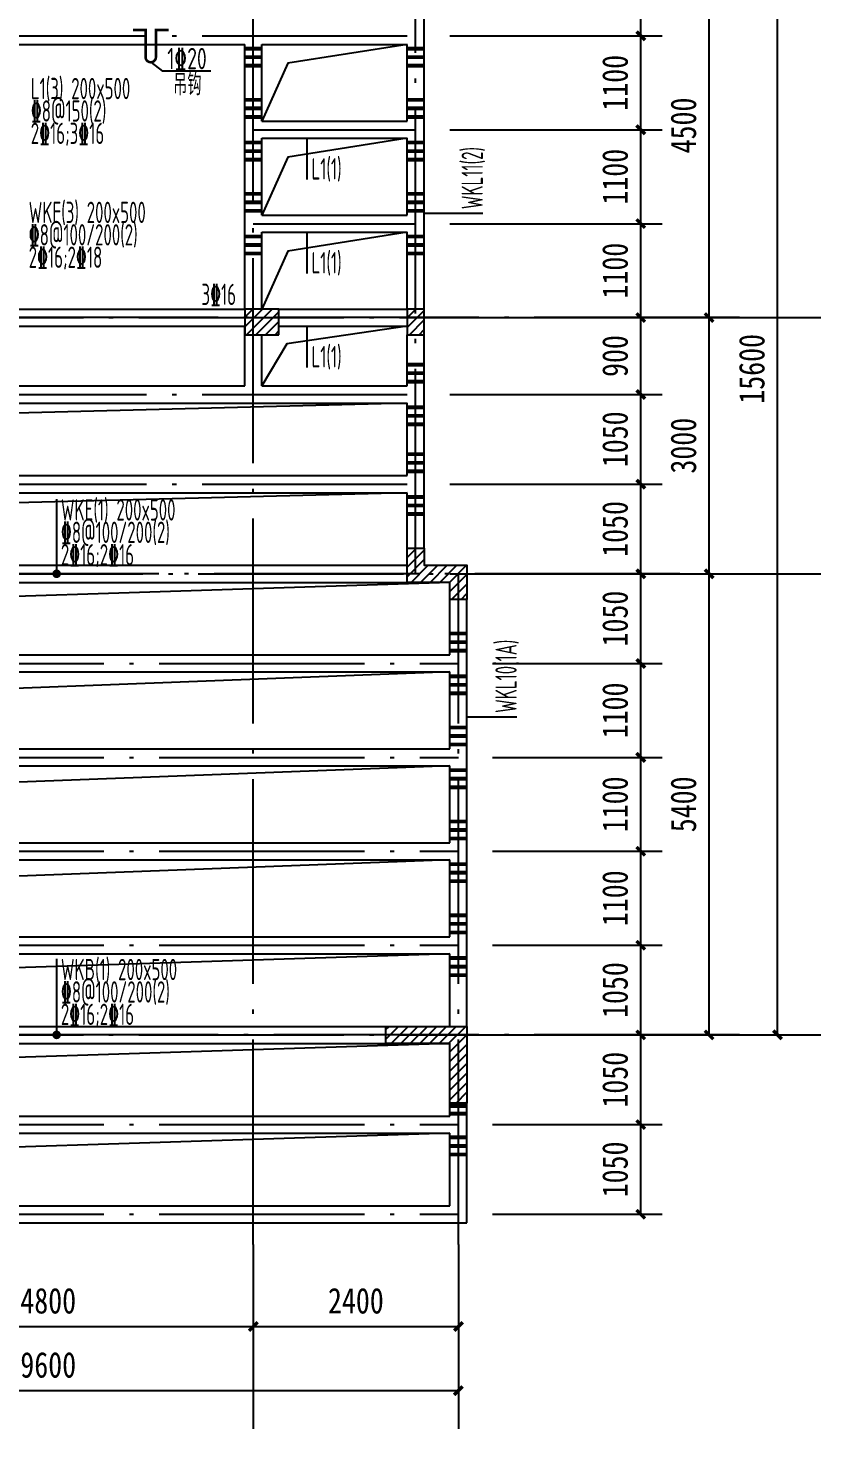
# Model space of a CAD drawing. Extents: x -144902 to 588294, y -160863 to 65494.
# Drawn here: x 145996 to 155274, y -129002 to -112595 of the extents above; entities that cross this region are included whole.
import ezdxf

# ---------------------------------------------------------------- set-up
doc = ezdxf.new("R2010")
doc.units = 0
doc.header["$LTSCALE"] = 100
doc.linetypes.add('ACAD_ISO04W100', pattern=[30.5, 24, -3, 0.5, -3])
doc.layers.get('0').update_dxf_attribs({"linetype": 'CONTINUOUS'})
doc.layers.get('Defpoints').update_dxf_attribs({"linetype": 'CONTINUOUS'})
for name, color, linetype in [('AXIS', 3, 'CONTINUOUS'), ('DOTE', 253, 'ACAD_ISO04W100'), ('HATCH', 254, 'CONTINUOUS'), ('HIDE_BEAMDIMMASS', 2, 'CONTINUOUS'), ('S_BEAMDIMLOCAL', 7, 'CONTINUOUS'), ('S_BEAMDIMMASS', 2, 'CONTINUOUS'), ('TEXT', 7, 'CONTINUOUS'), ('梁', 4, 'CONTINUOUS'), ('次梁箍筋', 1, 'CONTINUOUS'), ('砼墙', 3, 'CONTINUOUS'), ('附加箍筋', 1, 'CONTINUOUS'), ('零厚板', 7, 'CONTINUOUS')]:
    doc.layers.add(name, color=color, linetype=linetype)
doc.styles.add('DIM_FONT', font='SIMHEI.TTF', dxfattribs={"width": 0.8})
doc.styles.get("Standard").update_dxf_attribs({"font": 'tssdeng.shx', "width": 0.7, "bigfont": 'tssdchn.shx'})
doc.styles.add('TSSD_Rein', font='Tssdeng.shx', dxfattribs={"width": 0.7, "bigfont": 'tssdchn.shx'})
doc.dimstyles.new('DIMN', dxfattribs={"dimtxt": 300, "dimasz": 100, "dimexe": 250, "dimexo": 300, "dimgap": 150, "dimtad": 1, "dimdec": 0, "dimzin": 0, "dimdsep": 46, "dimtxsty": 'DIM_FONT', "dimblk": 'ARCHTICK', "dimcen": 0.09, "dimclrt": 7, "dimazin": 2, "dimtfac": 1, "dimtdec": 0, "dimtix": 1, "dimtmove": 2, "dimatfit": 3, "dimfxl": 1, "dimtolj": 1, "dimtzin": 0, "dimarcsym": 0})
pattern_1 = [(45, (-165371.26, 95348.545), (-56.1266, 56.1266), [])]

# ---------------------------------------------------------------- blocks, each defined once
blk = doc.blocks.new('_ArchTick')
at = {"color": 0, "linetype": 'ByBlock', "const_width": 0.4}
blk.add_lwpolyline([(-0.5, -0.5), (0.5, 0.5)], dxfattribs=at)
blk = doc.blocks.new('*D1553')
at = {"layer": 'AXIS', "color": 0, "lineweight": -2}
for p, q in [((5414, 2408), (5414, 999)), ((15014, 2408), (15014, 999)), ((5414, 1249), (15014, 1249))]:
    blk.add_line(p, q, dxfattribs=at)
at = {"layer": 'Defpoints', "color": 0}
for p in [(5414, 2708), (15014, 2708), (15014, 1249)]:
    blk.add_point(p, dxfattribs=at)
at = {"layer": 'AXIS', "color": 0, "lineweight": -2, "xscale": 100, "yscale": 100, "zscale": 100, "rotation": 180}
blk.add_blockref('_ArchTick', (5414, 1249), dxfattribs=at)
at = {"layer": 'AXIS', "color": 0, "lineweight": -2, "xscale": 100, "yscale": 100, "zscale": 100}
blk.add_blockref('_ArchTick', (15014, 1249), dxfattribs=at)
at = {"layer": 'AXIS', "color": 7, "insert": (10214, 1549), "char_height": 300, "attachment_point": 5, "style": 'DIM_FONT'}
blk.add_mtext('\\A1;9600', dxfattribs=at)
blk = doc.blocks.new('*D1555')
at = {"layer": 'AXIS', "color": 0, "lineweight": -2}
for p, q in [((15414, 21015), (18998, 21015)), ((18748, 5415), (18748, 21015)), ((15414, 5415), (18998, 5415))]:
    blk.add_line(p, q, dxfattribs=at)
at = {"layer": 'Defpoints', "color": 0}
for p in [(15114, 21015), (18748, 21015), (15114, 5415)]:
    blk.add_point(p, dxfattribs=at)
at = {"layer": 'AXIS', "color": 0, "lineweight": -2, "xscale": 100, "yscale": 100, "zscale": 100}
for p, rotation in [((18748, 21015), 90), ((18748, 5415), 270)]:
    blk.add_blockref('_ArchTick', p, dxfattribs=dict(at, rotation=rotation))
at = {"layer": 'AXIS', "color": 7, "insert": (18448, 13215), "char_height": 300, "attachment_point": 5, "rotation": 90, "style": 'DIM_FONT'}
blk.add_mtext('\\A1;15600', dxfattribs=at)
blk = doc.blocks.new('*D1556')
at = {"layer": 'AXIS', "color": 0, "lineweight": -2}
for p, q in [((14914, 13815), (18198, 13815)), ((17948, 10815), (17948, 13815)), ((14914, 10815), (18198, 10815))]:
    blk.add_line(p, q, dxfattribs=at)
at = {"layer": 'Defpoints', "color": 0}
for p in [(14614, 13815), (17948, 13815), (14614, 10815)]:
    blk.add_point(p, dxfattribs=at)
at = {"layer": 'AXIS', "color": 0, "lineweight": -2, "xscale": 100, "yscale": 100, "zscale": 100}
for p, rotation in [((17948, 13815), 90), ((17948, 10815), 270)]:
    blk.add_blockref('_ArchTick', p, dxfattribs=dict(at, rotation=rotation))
at = {"layer": 'AXIS', "color": 7, "insert": (17648, 12315), "char_height": 300, "attachment_point": 5, "rotation": 90, "style": 'DIM_FONT'}
blk.add_mtext('\\A1;3000', dxfattribs=at)
blk = doc.blocks.new('*D1557')
at = {"layer": 'AXIS', "color": 0, "lineweight": -2}
for p, q in [((15414, 10815), (18198, 10815)), ((17948, 5415), (17948, 10815)), ((15414, 5415), (18198, 5415))]:
    blk.add_line(p, q, dxfattribs=at)
at = {"layer": 'Defpoints', "color": 0}
for p in [(15114, 10815), (17948, 10815), (15114, 5415)]:
    blk.add_point(p, dxfattribs=at)
at = {"layer": 'AXIS', "color": 0, "lineweight": -2, "xscale": 100, "yscale": 100, "zscale": 100}
for p, rotation in [((17948, 10815), 90), ((17948, 5415), 270)]:
    blk.add_blockref('_ArchTick', p, dxfattribs=dict(at, rotation=rotation))
at = {"layer": 'AXIS', "color": 7, "insert": (17648, 8115), "char_height": 300, "attachment_point": 5, "rotation": 90, "style": 'DIM_FONT'}
blk.add_mtext('\\A1;5400', dxfattribs=at)
blk = doc.blocks.new('*D1559')
at = {"layer": 'AXIS', "color": 0, "lineweight": -2}
for p, q in [((14914, 18315), (18198, 18315)), ((17948, 13815), (17948, 18315)), ((14914, 13815), (18198, 13815))]:
    blk.add_line(p, q, dxfattribs=at)
at = {"layer": 'Defpoints', "color": 0}
for p in [(14614, 18315), (17948, 18315), (14614, 13815)]:
    blk.add_point(p, dxfattribs=at)
at = {"layer": 'AXIS', "color": 0, "lineweight": -2, "xscale": 100, "yscale": 100, "zscale": 100}
for p, rotation in [((17948, 18315), 90), ((17948, 13815), 270)]:
    blk.add_blockref('_ArchTick', p, dxfattribs=dict(at, rotation=rotation))
at = {"layer": 'AXIS', "color": 7, "insert": (17648, 16065), "char_height": 300, "attachment_point": 5, "rotation": 90, "style": 'DIM_FONT'}
blk.add_mtext('\\A1;4500', dxfattribs=at)
blk = doc.blocks.new('*D1560')
at = {"layer": 'AXIS', "color": 0, "lineweight": -2}
for p, q in [((7814, 2661), (7814, 1750)), ((12614, 2661), (12614, 1750)), ((7814, 2000), (12614, 2000))]:
    blk.add_line(p, q, dxfattribs=at)
at = {"layer": 'Defpoints', "color": 0}
for p in [(7814, 2961), (12614, 2961), (12614, 2000)]:
    blk.add_point(p, dxfattribs=at)
at = {"layer": 'AXIS', "color": 0, "lineweight": -2, "xscale": 100, "yscale": 100, "zscale": 100, "rotation": 180}
blk.add_blockref('_ArchTick', (7814, 2000), dxfattribs=at)
at = {"layer": 'AXIS', "color": 0, "lineweight": -2, "xscale": 100, "yscale": 100, "zscale": 100}
blk.add_blockref('_ArchTick', (12614, 2000), dxfattribs=at)
at = {"layer": 'AXIS', "color": 7, "insert": (10214, 2300), "char_height": 300, "attachment_point": 5, "style": 'DIM_FONT'}
blk.add_mtext('\\A1;4800', dxfattribs=at)
blk = doc.blocks.new('*D1561')
at = {"layer": 'AXIS', "color": 0, "lineweight": -2}
for p, q in [((12614, 2661), (12614, 1750)), ((15014, 2661), (15014, 1750)), ((12614, 2000), (15014, 2000))]:
    blk.add_line(p, q, dxfattribs=at)
at = {"layer": 'Defpoints', "color": 0}
for p in [(12614, 2961), (15014, 2961), (15014, 2000)]:
    blk.add_point(p, dxfattribs=at)
at = {"layer": 'AXIS', "color": 0, "lineweight": -2, "xscale": 100, "yscale": 100, "zscale": 100, "rotation": 180}
blk.add_blockref('_ArchTick', (12614, 2000), dxfattribs=at)
at = {"layer": 'AXIS', "color": 0, "lineweight": -2, "xscale": 100, "yscale": 100, "zscale": 100}
blk.add_blockref('_ArchTick', (15014, 2000), dxfattribs=at)
at = {"layer": 'AXIS', "color": 7, "insert": (13814, 2300), "char_height": 300, "attachment_point": 5, "style": 'DIM_FONT'}
blk.add_mtext('\\A1;2400', dxfattribs=at)
blk = doc.blocks.new('*D1563')
at = {"layer": 'AXIS', "color": 0, "lineweight": -2}
for p, q in [((15414, 4365), (17398, 4365)), ((17148, 3315), (17148, 4365)), ((15414, 3315), (17398, 3315))]:
    blk.add_line(p, q, dxfattribs=at)
at = {"layer": 'Defpoints', "color": 0}
for p in [(15114, 4365), (17148, 4365), (15114, 3315)]:
    blk.add_point(p, dxfattribs=at)
at = {"layer": 'AXIS', "color": 0, "lineweight": -2, "xscale": 100, "yscale": 100, "zscale": 100}
for p, rotation in [((17148, 4365), 90), ((17148, 3315), 270)]:
    blk.add_blockref('_ArchTick', p, dxfattribs=dict(at, rotation=rotation))
at = {"layer": 'AXIS', "color": 7, "insert": (16848, 3840), "char_height": 300, "attachment_point": 5, "rotation": 90, "style": 'DIM_FONT'}
blk.add_mtext('\\A1;1050', dxfattribs=at)
blk = doc.blocks.new('*D1564')
at = {"layer": 'AXIS', "color": 0, "lineweight": -2}
for p, q in [((15414, 5415), (17398, 5415)), ((17148, 4365), (17148, 5415)), ((15414, 4365), (17398, 4365))]:
    blk.add_line(p, q, dxfattribs=at)
at = {"layer": 'Defpoints', "color": 0}
for p in [(15114, 5415), (17148, 5415), (15114, 4365)]:
    blk.add_point(p, dxfattribs=at)
at = {"layer": 'AXIS', "color": 0, "lineweight": -2, "xscale": 100, "yscale": 100, "zscale": 100}
for p, rotation in [((17148, 5415), 90), ((17148, 4365), 270)]:
    blk.add_blockref('_ArchTick', p, dxfattribs=dict(at, rotation=rotation))
at = {"layer": 'AXIS', "color": 7, "insert": (16848, 4890), "char_height": 300, "attachment_point": 5, "rotation": 90, "style": 'DIM_FONT'}
blk.add_mtext('\\A1;1050', dxfattribs=at)
blk = doc.blocks.new('*D1565')
at = {"layer": 'AXIS', "color": 0, "lineweight": -2}
for p, q in [((15414, 6465), (17398, 6465)), ((17148, 5415), (17148, 6465)), ((15414, 5415), (17398, 5415))]:
    blk.add_line(p, q, dxfattribs=at)
at = {"layer": 'Defpoints', "color": 0}
for p in [(15114, 6465), (17148, 6465), (15114, 5415)]:
    blk.add_point(p, dxfattribs=at)
at = {"layer": 'AXIS', "color": 0, "lineweight": -2, "xscale": 100, "yscale": 100, "zscale": 100}
for p, rotation in [((17148, 6465), 90), ((17148, 5415), 270)]:
    blk.add_blockref('_ArchTick', p, dxfattribs=dict(at, rotation=rotation))
at = {"layer": 'AXIS', "color": 7, "insert": (16848, 5940), "char_height": 300, "attachment_point": 5, "rotation": 90, "style": 'DIM_FONT'}
blk.add_mtext('\\A1;1050', dxfattribs=at)
blk = doc.blocks.new('*D1566')
at = {"layer": 'AXIS', "color": 0, "lineweight": -2}
for p, q in [((15414, 7565), (17398, 7565)), ((17148, 6465), (17148, 7565)), ((15414, 6465), (17398, 6465))]:
    blk.add_line(p, q, dxfattribs=at)
at = {"layer": 'Defpoints', "color": 0}
for p in [(15114, 7565), (17148, 7565), (15114, 6465)]:
    blk.add_point(p, dxfattribs=at)
at = {"layer": 'AXIS', "color": 0, "lineweight": -2, "xscale": 100, "yscale": 100, "zscale": 100}
for p, rotation in [((17148, 7565), 90), ((17148, 6465), 270)]:
    blk.add_blockref('_ArchTick', p, dxfattribs=dict(at, rotation=rotation))
at = {"layer": 'AXIS', "color": 7, "insert": (16848, 7015), "char_height": 300, "attachment_point": 5, "rotation": 90, "style": 'DIM_FONT'}
blk.add_mtext('\\A1;1100', dxfattribs=at)
blk = doc.blocks.new('*D1567')
at = {"layer": 'AXIS', "color": 0, "lineweight": -2}
for p, q in [((15414, 8665), (17398, 8665)), ((17148, 7565), (17148, 8665)), ((15414, 7565), (17398, 7565))]:
    blk.add_line(p, q, dxfattribs=at)
at = {"layer": 'Defpoints', "color": 0}
for p in [(15114, 8665), (17148, 8665), (15114, 7565)]:
    blk.add_point(p, dxfattribs=at)
at = {"layer": 'AXIS', "color": 0, "lineweight": -2, "xscale": 100, "yscale": 100, "zscale": 100}
for p, rotation in [((17148, 8665), 90), ((17148, 7565), 270)]:
    blk.add_blockref('_ArchTick', p, dxfattribs=dict(at, rotation=rotation))
at = {"layer": 'AXIS', "color": 7, "insert": (16848, 8115), "char_height": 300, "attachment_point": 5, "rotation": 90, "style": 'DIM_FONT'}
blk.add_mtext('\\A1;1100', dxfattribs=at)
blk = doc.blocks.new('*D1568')
at = {"layer": 'AXIS', "color": 0, "lineweight": -2}
for p, q in [((15414, 9765), (17398, 9765)), ((17148, 8665), (17148, 9765)), ((15414, 8665), (17398, 8665))]:
    blk.add_line(p, q, dxfattribs=at)
at = {"layer": 'Defpoints', "color": 0}
for p in [(15114, 9765), (17148, 9765), (15114, 8665)]:
    blk.add_point(p, dxfattribs=at)
at = {"layer": 'AXIS', "color": 0, "lineweight": -2, "xscale": 100, "yscale": 100, "zscale": 100}
for p, rotation in [((17148, 9765), 90), ((17148, 8665), 270)]:
    blk.add_blockref('_ArchTick', p, dxfattribs=dict(at, rotation=rotation))
at = {"layer": 'AXIS', "color": 7, "insert": (16848, 9215), "char_height": 300, "attachment_point": 5, "rotation": 90, "style": 'DIM_FONT'}
blk.add_mtext('\\A1;1100', dxfattribs=at)
blk = doc.blocks.new('*D1569')
at = {"layer": 'AXIS', "color": 0, "lineweight": -2}
for p, q in [((15414, 10815), (17398, 10815)), ((17148, 9765), (17148, 10815)), ((15414, 9765), (17398, 9765))]:
    blk.add_line(p, q, dxfattribs=at)
at = {"layer": 'Defpoints', "color": 0}
for p in [(15114, 10815), (17148, 10815), (15114, 9765)]:
    blk.add_point(p, dxfattribs=at)
at = {"layer": 'AXIS', "color": 0, "lineweight": -2, "xscale": 100, "yscale": 100, "zscale": 100}
for p, rotation in [((17148, 10815), 90), ((17148, 9765), 270)]:
    blk.add_blockref('_ArchTick', p, dxfattribs=dict(at, rotation=rotation))
at = {"layer": 'AXIS', "color": 7, "insert": (16848, 10290), "char_height": 300, "attachment_point": 5, "rotation": 90, "style": 'DIM_FONT'}
blk.add_mtext('\\A1;1050', dxfattribs=at)
blk = doc.blocks.new('*D1570')
at = {"layer": 'AXIS', "color": 0, "lineweight": -2}
for p, q in [((14914, 11865), (17398, 11865)), ((17148, 10815), (17148, 11865)), ((14914, 10815), (17398, 10815))]:
    blk.add_line(p, q, dxfattribs=at)
at = {"layer": 'Defpoints', "color": 0}
for p in [(14614, 11865), (17148, 11865), (14614, 10815)]:
    blk.add_point(p, dxfattribs=at)
at = {"layer": 'AXIS', "color": 0, "lineweight": -2, "xscale": 100, "yscale": 100, "zscale": 100}
for p, rotation in [((17148, 11865), 90), ((17148, 10815), 270)]:
    blk.add_blockref('_ArchTick', p, dxfattribs=dict(at, rotation=rotation))
at = {"layer": 'AXIS', "color": 7, "insert": (16848, 11340), "char_height": 300, "attachment_point": 5, "rotation": 90, "style": 'DIM_FONT'}
blk.add_mtext('\\A1;1050', dxfattribs=at)
blk = doc.blocks.new('*D1571')
at = {"layer": 'AXIS', "color": 0, "lineweight": -2}
for p, q in [((14914, 12915), (17398, 12915)), ((17148, 11865), (17148, 12915)), ((14914, 11865), (17398, 11865))]:
    blk.add_line(p, q, dxfattribs=at)
at = {"layer": 'Defpoints', "color": 0}
for p in [(14614, 12915), (17148, 12915), (14614, 11865)]:
    blk.add_point(p, dxfattribs=at)
at = {"layer": 'AXIS', "color": 0, "lineweight": -2, "xscale": 100, "yscale": 100, "zscale": 100}
for p, rotation in [((17148, 12915), 90), ((17148, 11865), 270)]:
    blk.add_blockref('_ArchTick', p, dxfattribs=dict(at, rotation=rotation))
at = {"layer": 'AXIS', "color": 7, "insert": (16848, 12390), "char_height": 300, "attachment_point": 5, "rotation": 90, "style": 'DIM_FONT'}
blk.add_mtext('\\A1;1050', dxfattribs=at)
blk = doc.blocks.new('*D1572')
at = {"layer": 'AXIS', "color": 0, "lineweight": -2}
for p, q in [((14914, 13815), (17398, 13815)), ((17148, 12915), (17148, 13815)), ((14914, 12915), (17398, 12915))]:
    blk.add_line(p, q, dxfattribs=at)
at = {"layer": 'Defpoints', "color": 0}
for p in [(14614, 13815), (17148, 13815), (14614, 12915)]:
    blk.add_point(p, dxfattribs=at)
at = {"layer": 'AXIS', "color": 0, "lineweight": -2, "xscale": 100, "yscale": 100, "zscale": 100}
for p, rotation in [((17148, 13815), 90), ((17148, 12915), 270)]:
    blk.add_blockref('_ArchTick', p, dxfattribs=dict(at, rotation=rotation))
at = {"layer": 'AXIS', "color": 7, "insert": (16848, 13365), "char_height": 300, "attachment_point": 5, "rotation": 90, "style": 'DIM_FONT'}
blk.add_mtext('\\A1;900', dxfattribs=at)
blk = doc.blocks.new('*D1573')
at = {"layer": 'AXIS', "color": 0, "lineweight": -2}
for p, q in [((14914, 14915), (17398, 14915)), ((17148, 13815), (17148, 14915)), ((14914, 13815), (17398, 13815))]:
    blk.add_line(p, q, dxfattribs=at)
at = {"layer": 'Defpoints', "color": 0}
for p in [(14614, 14915), (17148, 14915), (14614, 13815)]:
    blk.add_point(p, dxfattribs=at)
at = {"layer": 'AXIS', "color": 0, "lineweight": -2, "xscale": 100, "yscale": 100, "zscale": 100}
for p, rotation in [((17148, 14915), 90), ((17148, 13815), 270)]:
    blk.add_blockref('_ArchTick', p, dxfattribs=dict(at, rotation=rotation))
at = {"layer": 'AXIS', "color": 7, "insert": (16848, 14365), "char_height": 300, "attachment_point": 5, "rotation": 90, "style": 'DIM_FONT'}
blk.add_mtext('\\A1;1100', dxfattribs=at)
blk = doc.blocks.new('*D1574')
at = {"layer": 'AXIS', "color": 0, "lineweight": -2}
for p, q in [((14914, 16015), (17398, 16015)), ((17148, 14915), (17148, 16015)), ((14914, 14915), (17398, 14915))]:
    blk.add_line(p, q, dxfattribs=at)
at = {"layer": 'Defpoints', "color": 0}
for p in [(14614, 16015), (17148, 16015), (14614, 14915)]:
    blk.add_point(p, dxfattribs=at)
at = {"layer": 'AXIS', "color": 0, "lineweight": -2, "xscale": 100, "yscale": 100, "zscale": 100}
for p, rotation in [((17148, 16015), 90), ((17148, 14915), 270)]:
    blk.add_blockref('_ArchTick', p, dxfattribs=dict(at, rotation=rotation))
at = {"layer": 'AXIS', "color": 7, "insert": (16848, 15465), "char_height": 300, "attachment_point": 5, "rotation": 90, "style": 'DIM_FONT'}
blk.add_mtext('\\A1;1100', dxfattribs=at)
blk = doc.blocks.new('*D1575')
at = {"layer": 'AXIS', "color": 0, "lineweight": -2}
for p, q in [((14914, 17115), (17398, 17115)), ((17148, 16015), (17148, 17115)), ((14914, 16015), (17398, 16015))]:
    blk.add_line(p, q, dxfattribs=at)
at = {"layer": 'Defpoints', "color": 0}
for p in [(14614, 17115), (17148, 17115), (14614, 16015)]:
    blk.add_point(p, dxfattribs=at)
at = {"layer": 'AXIS', "color": 0, "lineweight": -2, "xscale": 100, "yscale": 100, "zscale": 100}
for p, rotation in [((17148, 17115), 90), ((17148, 16015), 270)]:
    blk.add_blockref('_ArchTick', p, dxfattribs=dict(at, rotation=rotation))
at = {"layer": 'AXIS', "color": 7, "insert": (16848, 16565), "char_height": 300, "attachment_point": 5, "rotation": 90, "style": 'DIM_FONT'}
blk.add_mtext('\\A1;1100', dxfattribs=at)
blk = doc.blocks.new('*D1576')
at = {"layer": 'AXIS', "color": 0, "lineweight": -2}
for p, q in [((14914, 18315), (17398, 18315)), ((17148, 17115), (17148, 18315)), ((14914, 17115), (17398, 17115))]:
    blk.add_line(p, q, dxfattribs=at)
at = {"layer": 'Defpoints', "color": 0}
for p in [(14614, 18315), (17148, 18315), (14614, 17115)]:
    blk.add_point(p, dxfattribs=at)
at = {"layer": 'AXIS', "color": 0, "lineweight": -2, "xscale": 100, "yscale": 100, "zscale": 100}
for p, rotation in [((17148, 18315), 90), ((17148, 17115), 270)]:
    blk.add_blockref('_ArchTick', p, dxfattribs=dict(at, rotation=rotation))
at = {"layer": 'AXIS', "color": 7, "insert": (16848, 17715), "char_height": 300, "attachment_point": 5, "rotation": 90, "style": 'DIM_FONT'}
blk.add_mtext('\\A1;1200', dxfattribs=at)
blk = doc.blocks.new('2012120611112042')
at = {"layer": 'HATCH'}
h = blk.add_hatch(dxfattribs=at)
h.set_pattern_fill('ANSI31', color=256, scale=25, style=0)
h.set_pattern_definition(pattern_1)
h.paths.add_polyline_path([(12913.6, 13614.8), (12913.6, 13914.8), (12513.6, 13914.8), (12513.6, 13614.8)])
h = blk.add_hatch(dxfattribs=at)
h.set_pattern_fill('ANSI31', color=256, scale=25, style=0)
h.set_pattern_definition(pattern_1)
h.paths.add_polyline_path([(14613.6, 13614.8), (14613.6, 13914.8), (14413.6, 13914.8), (14413.6, 13614.8)])
h = blk.add_hatch(dxfattribs=at)
h.set_pattern_fill('ANSI31', color=256, scale=25, style=0)
h.set_pattern_definition(pattern_1)
h.paths.add_polyline_path([(14613.6, 11114.8), (14613.6, 10914.8), (15113.6, 10914.8), (15113.6, 10514.8), (14913.6, 10514.8), (14913.6, 10714.8), (14413.6, 10714.8), (14413.6, 11114.8)])
h = blk.add_hatch(dxfattribs=at)
h.set_pattern_fill('ANSI31', color=256, scale=25, style=0)
h.set_pattern_definition([(45, (-165371.26, 161687.21), (-56.1266, 56.1266), [])])
h.paths.add_polyline_path([(14913.6, 4615.3), (14913.6, 5314.8), (14163.6, 5314.8), (14163.6, 5514.8), (15113.6, 5514.8), (15113.6, 4615.3)])
at = {"layer": 'AXIS'}
for p, q in [((17047.8, 13814.8), (19256.5, 13814.8)), ((17047.8, 10814.8), (19256.5, 10814.8)), ((17047.8, 5414.8), (19256.5, 5414.8)), ((12613.6, 2961.1), (12613.6, 800)), ((15013.6, 2961.1), (15013.6, 800))]:
    blk.add_line(p, q, dxfattribs=at)
at = {"layer": 'DOTE'}
for p, q in [((12613.6, 2961.1), (12613.6, 21323.4)), ((14513.6, 10814.8), (14513.6, 21323.4)), ((5913.6, 17114.8, 0), (14513.6, 17114.8, 0)), ((12613.6, 16014.8, 0), (14513.6, 16014.8, 0)), ((12613.6, 14914.8, 0), (14513.6, 14914.8, 0)), ((2125, 13814.8), (17606.8, 13814.8)), ((18302.3, 13814.8), (2820.4, 13814.8)), ((5913.6, 12914.8, 0), (14513.6, 12914.8, 0)), ((5913.6, 11864.8, 0), (14513.6, 11864.8, 0)), ((17606.8, 10814.8), (2125, 10814.8)), ((2820.4, 10814.8), (18302.3, 10814.8)), ((15013.6, 2961.1), (15013.6, 10814.8)), ((5413.6, 9764.8, 0), (15013.6, 9764.8, 0)), ((5413.6, 8664.8, 0), (15013.6, 8664.8, 0)), ((5413.6, 7564.8, 0), (15013.6, 7564.8, 0)), ((5413.6, 6464.8, 0), (15013.6, 6464.8, 0)), ((2125, 5414.8), (17606.8, 5414.8)), ((18302.3, 5414.8), (2820.4, 5414.8)), ((5413.6, 4364.8, 0), (15013.6, 4364.8, 0)), ((5413.6, 3314.8, 0), (15013.6, 3314.8, 0))]:
    blk.add_line(p, q, dxfattribs=at)
at = {"layer": '梁'}
for p, q in [((14613.6, 13914.8, 0), (14613.6, 18014.8, 0)), ((7913.6, 17014.8, 0), (10213.6, 17014.8, 0)), ((10213.6, 17014.8, 0), (12513.6, 17014.8, 0)), ((12513.6, 13914.8, 0), (12513.6, 17014.8, 0)), ((12713.6, 17014.8, 0), (14413.6, 17014.8, 0)), ((12713.6, 16114.8, 0), (12713.6, 17014.8, 0)), ((14413.6, 16114.8, 0), (14413.6, 17014.8, 0)), ((12713.6, 16114.8, 0), (14413.6, 16114.8, 0)), ((12713.6, 15914.8, 0), (14413.6, 15914.8, 0)), ((12713.6, 15014.8, 0), (12713.6, 15914.8, 0)), ((14413.6, 15014.8, 0), (14413.6, 15914.8, 0)), ((12713.6, 15014.8, 0), (14413.6, 15014.8, 0)), ((12713.6, 14814.8, 0), (14413.6, 14814.8, 0)), ((12713.6, 13914.8, 0), (12713.6, 14814.8, 0)), ((14413.6, 13914.8, 0), (14413.6, 14814.8, 0)), ((8113.6, 13914.8, 0), (12513.6, 13914.8, 0)), ((12913.6, 13914.8, 0), (14413.6, 13914.8, 0)), ((8113.6, 13714.8, 0), (12513.6, 13714.8, 0)), ((12513.6, 13014.8, 0), (12513.6, 13714.8, 0)), ((12913.6, 13714.8, 0), (14413.6, 13714.8, 0)), ((12713.6, 13014.8, 0), (12713.6, 13614.8, 0)), ((14413.6, 13014.8, 0), (14413.6, 13614.8, 0)), ((14613.6, 11114.8, 0), (14613.6, 13614.8, 0)), ((7913.6, 13014.8, 0), (12513.6, 13014.8, 0)), ((12713.6, 13014.8, 0), (14413.6, 13014.8, 0)), ((6013.6, 12814.8, 0), (14413.6, 12814.8, 0)), ((14413.6, 11964.8, 0), (14413.6, 12814.8, 0)), ((6013.6, 11964.8, 0), (14413.6, 11964.8, 0)), ((6013.6, 11764.8, 0), (14413.6, 11764.8, 0)), ((14413.6, 11114.8, 0), (14413.6, 11764.8, 0)), ((6013.6, 10914.8, 0), (14413.6, 10914.8, 0)), ((6013.6, 10714.8, 0), (14413.6, 10714.8, 0)), ((14913.6, 9864.8, 0), (14913.6, 10514.8, 0)), ((15113.6, 5514.8, 0), (15113.6, 10514.8, 0)), ((5513.6, 9864.8, 0), (14913.6, 9864.8, 0)), ((5513.6, 9664.8, 0), (14913.6, 9664.8, 0)), ((14913.6, 8764.8, 0), (14913.6, 9664.8, 0)), ((5513.6, 8764.8, 0), (14913.6, 8764.8, 0)), ((5513.6, 8564.8, 0), (14913.6, 8564.8, 0)), ((14913.6, 7664.8, 0), (14913.6, 8564.8, 0)), ((5513.6, 7664.8, 0), (14913.6, 7664.8, 0)), ((5513.6, 7464.8, 0), (14913.6, 7464.8, 0)), ((14913.6, 6564.8, 0), (14913.6, 7464.8, 0)), ((5513.6, 6564.8, 0), (14913.6, 6564.8, 0)), ((5513.6, 6364.8, 0), (14913.6, 6364.8, 0)), ((14913.6, 5514.8, 0), (14913.6, 6364.8, 0)), ((5513.6, 5514.8, 0), (14913.6, 5514.8, 0)), ((5513.6, 5314.8, 0), (14913.6, 5314.8, 0)), ((14913.6, 4464.8, 0), (14913.6, 4615.3, 0)), ((15113.6, 3214.8, 0), (15113.6, 4615.3, 0)), ((5513.6, 4464.8, 0), (14913.6, 4464.8, 0)), ((5513.6, 4264.8, 0), (14913.6, 4264.8, 0)), ((14913.6, 3414.8, 0), (14913.6, 4264.8, 0)), ((5513.6, 3414.8, 0), (14913.6, 3414.8, 0)), ((5313.6, 3214.8, 0), (15113.6, 3214.8, 0))]:
    blk.add_line(p, q, dxfattribs=at)
at = {"layer": '砼墙', "elevation": 0}
for points in [[(12913.6, 13614.8), (12913.6, 13914.8), (12513.6, 13914.8), (12513.6, 13614.8)], [(14613.6, 13614.8), (14613.6, 13914.8), (14413.6, 13914.8), (14413.6, 13614.8)], [(14613.6, 11114.8), (14613.6, 10914.8), (15113.6, 10914.8), (15113.6, 10514.8), (14913.6, 10514.8), (14913.6, 10714.8), (14413.6, 10714.8), (14413.6, 11114.8)], [(14913.6, 4615.3), (14913.6, 5314.8), (14163.6, 5314.8), (14163.6, 5514.8), (15113.6, 5514.8), (15113.6, 4615.3)]]:
    blk.add_lwpolyline(points, close=True, dxfattribs=at)
at = {"layer": '零厚板', "elevation": 0}
for points in [[(14413.6, 17014.8), (13019.1, 16794.4), (12713.6, 16114.8)], [(14413.6, 15914.8), (13019.1, 15694.4), (12713.6, 15014.8)], [(14413.6, 14814.8), (13019.1, 14594.4), (12713.6, 13914.8)], [(14413.6, 13714.8), (13004.9, 13506.7), (12713.6, 13014.8)], [(14413.6, 12814.8), (6470.4, 12610.8), (6013.6, 11964.8)], [(14413.6, 11764.8), (6470.4, 11560.8), (6013.6, 10914.8)], [(14913.6, 10714.8), (5949.6, 10425.1), (5513.6, 9864.8)], [(14913.6, 9664.8), (5949.6, 9325.1), (5513.6, 8764.8)], [(14913.6, 8564.8), (5949.6, 8225.1), (5513.6, 7664.8)], [(14913.6, 7464.8), (5949.6, 7125.1), (5513.6, 6564.8)], [(14913.6, 6364.8), (5949.6, 6075.1), (5513.6, 5514.8)], [(14913.6, 5314.8), (5949.6, 5025.1), (5513.6, 4464.8)], [(14913.6, 4264.8), (5949.6, 3975.1), (5513.6, 3414.8)]]:
    blk.add_lwpolyline(points, dxfattribs=at)
at = {"layer": 'AXIS'}
for p1, p2, distance, picture, middle in [((15113.6, 5414.8), (15113.6, 21014.8), -3633.9, '*D1555', (18447.5, 13214.8)), ((14613.6, 13814.8), (14613.6, 18314.8), -3333.9, '*D1559', (17647.5, 16064.8)), ((14613.6, 10814.8), (14613.6, 13814.8), -3333.9, '*D1556', (17647.5, 12314.8)), ((15113.6, 5414.8), (15113.6, 10814.8), -2833.9, '*D1557', (17647.5, 8114.8)), ((7813.6, 2961.1), (12613.6, 2961.1), -961.1, '*D1560', (10213.6, 2300)), ((12613.6, 2961.1), (15013.6, 2961.1), -961.1, '*D1561', (13813.6, 2300))]:
    dim = blk.add_aligned_dim(p1=p1, p2=p2, distance=distance, dimstyle='DIMN', dxfattribs=at)
    dim.commit()
    dim.dimension.update_dxf_attribs({"geometry": picture, "text_midpoint": middle})
for base, p1, p2, picture, middle in [((17147.5, 18314.8), (14613.6, 17114.8), (14613.6, 18314.8), '*D1576', (16847.5, 17714.8)), ((17147.5, 17114.8), (14613.6, 16014.8), (14613.6, 17114.8), '*D1575', (16847.5, 16564.8)), ((17147.5, 16014.8), (14613.6, 14914.8), (14613.6, 16014.8), '*D1574', (16847.5, 15464.8)), ((17147.5, 14914.8), (14613.6, 13814.8), (14613.6, 14914.8), '*D1573', (16847.5, 14364.8)), ((17147.5, 13814.8), (14613.6, 12914.8), (14613.6, 13814.8), '*D1572', (16847.5, 13364.8)), ((17147.5, 12914.8), (14613.6, 11864.8), (14613.6, 12914.8), '*D1571', (16847.5, 12389.8)), ((17147.5, 11864.8), (14613.6, 10814.8), (14613.6, 11864.8), '*D1570', (16847.5, 11339.8)), ((17147.5, 10814.8), (15113.6, 9764.8), (15113.6, 10814.8), '*D1569', (16847.5, 10289.8)), ((17147.5, 9764.8), (15113.6, 8664.8), (15113.6, 9764.8), '*D1568', (16847.5, 9214.8)), ((17147.5, 8664.8), (15113.6, 7564.8), (15113.6, 8664.8), '*D1567', (16847.5, 8114.8)), ((17147.5, 7564.8), (15113.6, 6464.8), (15113.6, 7564.8), '*D1566', (16847.5, 7014.8)), ((17147.5, 6464.8), (15113.6, 5414.8), (15113.6, 6464.8), '*D1565', (16847.5, 5939.8)), ((17147.5, 5414.8), (15113.6, 4364.8), (15113.6, 5414.8), '*D1564', (16847.5, 4889.8)), ((17147.5, 4364.8), (15113.6, 3314.8), (15113.6, 4364.8), '*D1563', (16847.5, 3839.8))]:
    dim = blk.add_linear_dim(base=base, p1=p1, p2=p2, angle=90, dimstyle='DIMN', dxfattribs=at)
    dim.commit()
    dim.dimension.update_dxf_attribs({"geometry": picture, "text_midpoint": middle})
dim = blk.add_linear_dim(base=(15013.6, 1249), p1=(5413.6, 2708), p2=(15013.6, 2708), dimstyle='DIMN', dxfattribs=at)
dim.commit()
dim.dimension.update_dxf_attribs({"geometry": '*D1553', "text_midpoint": (10213.6, 1549)})

msp = doc.modelspace()

# ---------------------------------------------------------------- linework, layer by layer
at = {"layer": 'HIDE_BEAMDIMMASS'}
for p, q in [((151318.092, -114766.983), (150631.465, -114766.983)), ((151714.393, -120665.724), (151131.465, -120665.724))]:
    msp.add_line(p, q, dxfattribs=at)
at = {"layer": 'S_BEAMDIMMASS'}
for p, q in [((149262.331, -114369.56, 0), (149262.331, -113886.841, 0)), ((149262.331, -115469.56, 0), (149262.331, -114986.841, 0)), ((149262.331, -116569.555, 0), (149262.331, -116086.836, 0)), ((146329.989, -118113.72), (146329.989, -118986.836)), ((146329.989, -123496.072), (146329.989, -124386.836))]:
    msp.add_line(p, q, dxfattribs=at)
at = {"layer": 'S_BEAMDIMMASS', "const_width": 50}
for points in [[(146304.989, -118986.836, 1), (146354.989, -118986.836, 1)], [(146304.989, -124386.836, 1), (146354.989, -124386.836, 1)]]:
    msp.add_lwpolyline(points, format="xyb", close=True, dxfattribs=at)
at = {"layer": 'TEXT'}
for p in [(147431.848, -112996.168, 0), (148133.391, -113101.402, 0)]:
    msp.add_line(p, (147567.297, -113101.402, 0), dxfattribs=at)
at = {"layer": '次梁箍筋', "const_width": 44.9, "elevation": 0}
for points in [[(148531.465, -112836.841), (148731.465, -112836.841)], [(150431.465, -112836.841), (150631.465, -112836.841)], [(148531.465, -112936.841), (148731.465, -112936.841)], [(148531.465, -113036.841), (148731.465, -113036.841)], [(150431.465, -112936.841), (150631.465, -112936.841)], [(150431.465, -113036.841), (150631.465, -113036.841)], [(148531.465, -113436.841), (148731.465, -113436.841)], [(148531.465, -113536.841), (148731.465, -113536.841)], [(150431.465, -113436.841), (150631.465, -113436.841)], [(150431.465, -113536.841), (150631.465, -113536.841)], [(148531.465, -113636.841), (148731.465, -113636.841)], [(150431.465, -113636.841), (150631.465, -113636.841)], [(148531.465, -113936.841), (148731.465, -113936.841)], [(148531.465, -114036.841), (148731.465, -114036.841)], [(150431.465, -113936.841), (150631.465, -113936.841)], [(150431.465, -114036.841), (150631.465, -114036.841)], [(148531.465, -114136.841), (148731.465, -114136.841)], [(150431.465, -114136.841), (150631.465, -114136.841)], [(148531.465, -114536.841), (148731.465, -114536.841)], [(150431.465, -114536.841), (150631.465, -114536.841)], [(148531.465, -114636.841), (148731.465, -114636.841)], [(150431.465, -114636.841), (150631.465, -114636.841)], [(148531.465, -114736.841), (148731.465, -114736.841)], [(150431.465, -114736.841), (150631.465, -114736.841)], [(148531.465, -115036.841), (148731.465, -115036.841)], [(148531.465, -115136.841), (148731.465, -115136.841)], [(150431.465, -115036.841), (150631.465, -115036.841)], [(150431.465, -115136.841), (150631.465, -115136.841)], [(148531.465, -115236.841), (148731.465, -115236.841)], [(150431.465, -115236.841), (150631.465, -115236.841)], [(150431.465, -116536.841), (150631.465, -116536.841)], [(150431.465, -116636.841), (150631.465, -116636.841)], [(150431.465, -116736.841), (150631.465, -116736.841)], [(150431.465, -117036.841), (150631.465, -117036.841)], [(150431.465, -117136.841), (150631.465, -117136.841)], [(150431.465, -117236.841), (150631.465, -117236.841)], [(150431.469, -117586.841), (150631.469, -117586.841)], [(150431.469, -117686.841), (150631.469, -117686.841)], [(150431.469, -117786.841), (150631.469, -117786.841)], [(150431.469, -118086.841), (150631.469, -118086.841)], [(150431.469, -118186.841), (150631.469, -118186.841)], [(150431.469, -118286.841), (150631.469, -118286.841)], [(150931.465, -119686.841), (151131.465, -119686.841)], [(150931.465, -119786.841), (151131.465, -119786.841)], [(150931.465, -119886.841), (151131.465, -119886.841)], [(150931.465, -120186.841), (151131.465, -120186.841)], [(150931.465, -120286.841), (151131.465, -120286.841)], [(150931.465, -120386.841), (151131.465, -120386.841)], [(150931.465, -120786.841), (151131.465, -120786.841)], [(150931.465, -120886.841), (151131.465, -120886.841)], [(150931.465, -120986.841), (151131.465, -120986.841)], [(150931.465, -121286.841), (151131.465, -121286.841)], [(150931.465, -121386.841), (151131.465, -121386.841)], [(150931.465, -121486.841), (151131.465, -121486.841)], [(150931.465, -121886.841), (151131.465, -121886.841)], [(150931.465, -121986.841), (151131.465, -121986.841)], [(150931.465, -122086.841), (151131.465, -122086.841)], [(150931.465, -122386.841), (151131.465, -122386.841)], [(150931.465, -122486.841), (151131.465, -122486.841)], [(150931.465, -122586.841), (151131.465, -122586.841)], [(150931.465, -122986.841), (151131.465, -122986.841)], [(150931.465, -123086.841), (151131.465, -123086.841)], [(150931.465, -123186.841), (151131.465, -123186.841)], [(150931.465, -123486.841), (151131.465, -123486.841)], [(150931.465, -123586.841), (151131.465, -123586.841)], [(150931.465, -123686.841), (151131.465, -123686.841)], [(150931.465, -125218.428), (151131.465, -125218.428)], [(150931.465, -125308.726), (151131.465, -125308.726)], [(150931.465, -125586.835), (151131.465, -125586.835)], [(150931.465, -125686.835), (151131.465, -125686.835)], [(150931.465, -125786.835), (151131.465, -125786.835)]]:
    msp.add_lwpolyline(points, dxfattribs=at)
at = {"layer": '附加箍筋', "ltscale": 0.1, "const_width": 30, "elevation": 0}
msp.add_lwpolyline([(147223.994, -112619.704), (147371.237, -112619.769), (147370.99, -112936.077, 1), (147491.939, -112935.309), (147492.187, -112619.001), (147639.431, -112619.067)], format="xyb", dxfattribs=at)

# ---------------------------------------------------------------- block references
msp.add_blockref('2012120611112042', (136017.829, -129801.651))

# ---------------------------------------------------------------- texts
at = {"layer": 'HIDE_BEAMDIMMASS', "width": 0.6}
for s, p in [('WKL11(2) ', (151318.092, -114716.983)), ('WKL10(1A) ', (151714.393, -120615.724))]:
    msp.add_text(s, height=250, rotation=90, dxfattribs=at).set_placement(p)
at = {"layer": 'S_BEAMDIMLOCAL', "width": 0.6}
msp.add_text('3%%13216', height=250, dxfattribs=at).set_placement((148025.039, -115839.784))
at = {"layer": 'S_BEAMDIMMASS', "width": 0.6}
for s, p in [('L1(3) 200x500', (146027.642, -113429.209)), ('%%1328@150(2)', (146027.642, -113691.709)), ('2%%13216;3%%13216', (146027.642, -113954.209)), ('L1(1)', (149312.331, -114369.56, 0)), ('WKF(3) 200x500', (146003.356, -114879.624)), ('%%1328@100/200(2)', (146003.356, -115142.124)), ('2%%13216;2%%13218', (146003.356, -115404.624)), ('L1(1)', (149312.331, -115469.56, 0)), ('L1(1)', (149312.331, -116569.555, 0)), ('WKE(1) 200x500', (146379.99, -118363.72)), ('%%1328@100/200(2)', (146379.99, -118626.22)), ('2%%13216;2%%13216', (146379.99, -118888.72)), ('WKB(1) 200x500', (146379.99, -123746.072)), ('%%1328@100/200(2)', (146379.99, -124008.572)), ('2%%13216;2%%13216', (146379.99, -124271.072))]:
    msp.add_text(s, height=250, dxfattribs=at).set_placement(p)
at = {"layer": 'TEXT', "style": 'TSSD_Rein', "width": 0.7}
for s, p in [('1%%13220', (147624.615, -113078.254, 0)), ('吊钩', (147693.634, -113382.465, 0))]:
    msp.add_text(s, height=250, dxfattribs=at).set_placement(p)

doc.saveas('drawing.dxf')
